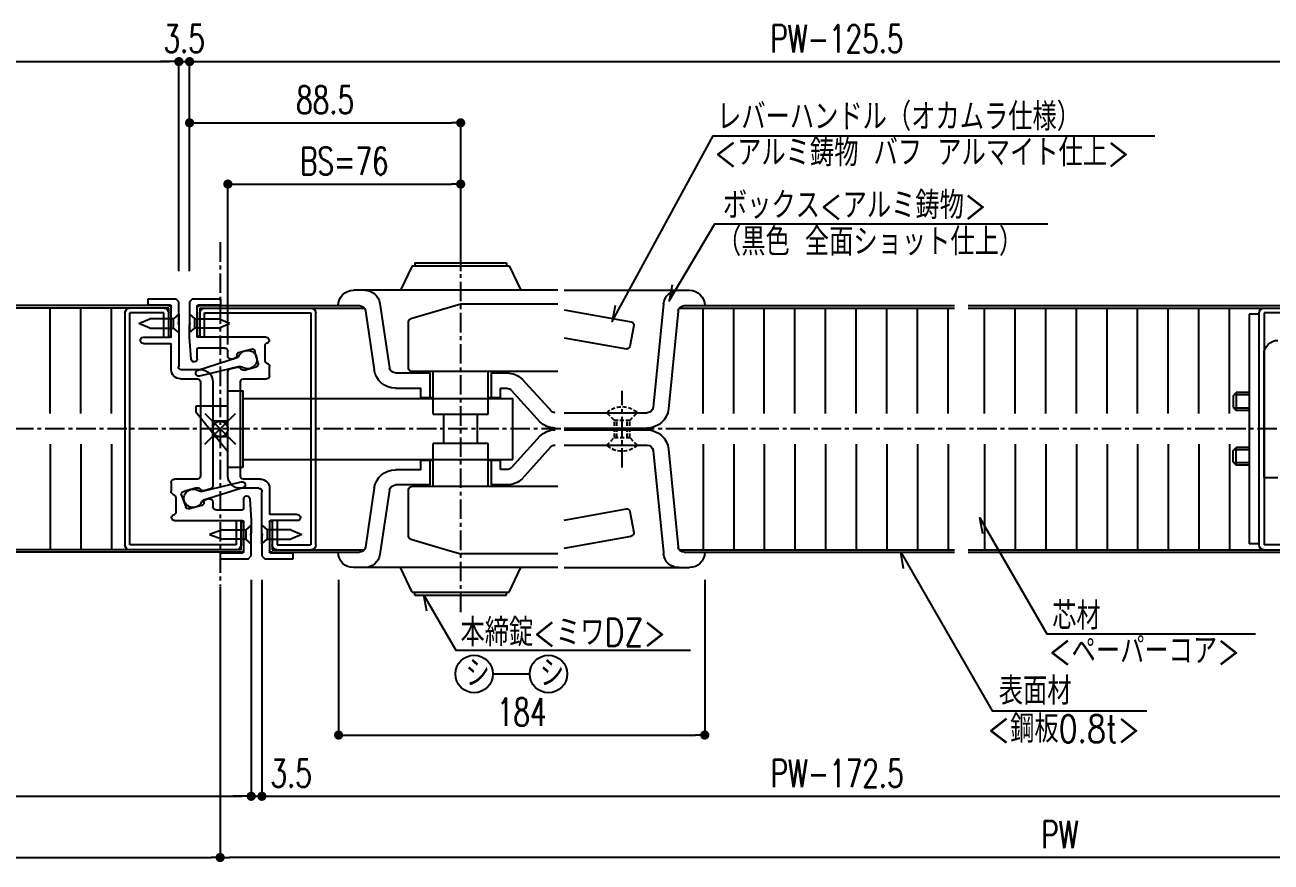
# Model space of a CAD drawing. Extents: x -275225 to 47266, y -41063 to 95295.
# Drawn here: x -226203.2 to -225796.4, y -23281.6 to -23008.1 of the extents above; entities that cross this region are included whole.
import ezdxf

# ---------------------------------------------------------------- set-up
doc = ezdxf.new("R2010")
doc.units = 0
doc.header["$LTSCALE"] = 0.2
doc.header["$PDMODE"] = 99
doc.header["$PDSIZE"] = 5
doc.linetypes.add('CENTER', pattern=[50.8, 31.75, -6.35, 6.35, -6.35])
doc.linetypes.add('HIDDEN', pattern=[9.525, 6.35, -3.175])
for name, color, linetype in [('_P18_製品', 4, 'Continuous'), ('_基準', 1, 'CENTER'), ('_文字', 3, 'Continuous'), ('_製品寸法', 9, 'Continuous'), ('OKAMURA-HIDDEN', 6, 'HIDDEN')]:
    doc.layers.add(name, color=color, linetype=linetype)
doc.layers.add('_ポイント', color=1, linetype='Continuous', plot=False)
doc.styles.add('OKAMURA', font='SIMPLEX.shx', dxfattribs={"width": 0.7, "bigfont": 'BIGFONT.shx'})
doc.dimstyles.new('OKAMURA-003', dxfattribs={"dimscale": 3, "dimtxt": 3, "dimasz": 1, "dimexe": 0, "dimexo": 3, "dimgap": 1, "dimtad": 1, "dimdec": 3, "dimdsep": 46, "dimtxsty": 'OKAMURA', "dimblk1": 'DOT', "dimblk2": 'DOT', "dimsah": 1, "dimcen": 0, "dimclrd": 9, "dimclre": 9, "dimclrt": 3, "dimadec": 0, "dimazin": 0, "dimtfac": 1, "dimtdec": 3, "dimtix": 1, "dimtmove": 2, "dimatfit": 3, "dimldrblk": 'NONE', "dimfxl": 0, "dimtolj": 1, "dimarcsym": 0})

# ---------------------------------------------------------------- blocks, each defined once
blk = doc.blocks.new('_DOT')
at = {"color": 0, "linetype": 'ByBlock'}
blk.add_line((-0.5, 0), (-1, 0), dxfattribs=at)
at = {"color": 0, "linetype": 'ByBlock', "const_width": 0.5}
blk.add_lwpolyline([(-0.25, 0, 1), (0.25, 0, 1)], format="xyb", close=True, dxfattribs=at)
blk = doc.blocks.new('*D1068')
at = {"layer": '_製品寸法', "color": 9, "lineweight": -2, "transparency": 16777216}
for p, q in [((-937.21, -49.3), (-937.21, -120)), ((-537.98, -49.3), (-537.98, -120)), ((-934.21, -120), (-540.98, -120))]:
    blk.add_line(p, q, dxfattribs=at)
at = {"layer": 'Defpoints', "color": 0, "transparency": 16777216}
for p in [(-937.21, -40.3), (-537.98, -40.3), (-537.98, -120)]:
    blk.add_point(p, dxfattribs=at)
at = {"layer": '_製品寸法', "color": 9, "lineweight": -2, "transparency": 16777216, "xscale": 3, "yscale": 3, "zscale": 3, "rotation": 180}
blk.add_blockref('_DOT', (-937.21, -120), dxfattribs=at)
at = {"layer": '_製品寸法', "color": 9, "lineweight": -2, "transparency": 16777216, "xscale": 3, "yscale": 3, "zscale": 3}
blk.add_blockref('_DOT', (-537.98, -120), dxfattribs=at)
at = {"layer": '_製品寸法', "color": 3, "transparency": 16777216, "insert": (-737.6, -112.5), "char_height": 9, "attachment_point": 5, "style": 'OKAMURA'}
blk.add_mtext('\\A1;PW-149', dxfattribs=at)
blk = doc.blocks.new('_None')
blk = doc.blocks.new('*D1071')
at = {"layer": '_製品寸法', "color": 9, "lineweight": -2, "transparency": 16777216}
for p, q in [((-960.71, 61.06), (-960.71, 120)), ((-957.71, 120), (-564.6, 120)), ((-561.6, 61.06), (-561.6, 120))]:
    blk.add_line(p, q, dxfattribs=at)
at = {"layer": 'Defpoints', "color": 0, "transparency": 16777216}
for p in [(-561.6, 120), (-960.71, 52.06), (-561.6, 52.06)]:
    blk.add_point(p, dxfattribs=at)
at = {"layer": '_製品寸法', "color": 9, "lineweight": -2, "transparency": 16777216, "xscale": 3, "yscale": 3, "zscale": 3, "rotation": 180}
blk.add_blockref('_DOT', (-960.71, 120), dxfattribs=at)
at = {"layer": '_製品寸法', "color": 9, "lineweight": -2, "transparency": 16777216, "xscale": 3, "yscale": 3, "zscale": 3}
blk.add_blockref('_DOT', (-561.6, 120), dxfattribs=at)
at = {"layer": '_製品寸法', "color": 3, "transparency": 16777216, "insert": (-761.16, 127.5), "char_height": 9, "attachment_point": 5, "style": 'OKAMURA'}
blk.add_mtext('\\A1;PW-149', dxfattribs=at)
blk = doc.blocks.new('*D1076')
at = {"layer": '_製品寸法', "color": 9, "lineweight": -2, "transparency": 16777216}
for p, q in [((-1096.21, -51.5), (-1096.21, -140)), ((-548.1, -51.5), (-548.1, -140)), ((-1093.21, -140), (-551.1, -140))]:
    blk.add_line(p, q, dxfattribs=at)
at = {"layer": 'Defpoints', "color": 0, "transparency": 16777216}
for p in [(-1096.21, -42.5), (-548.1, -42.5), (-548.1, -140)]:
    blk.add_point(p, dxfattribs=at)
at = {"layer": '_製品寸法', "color": 9, "lineweight": -2, "transparency": 16777216, "xscale": 3, "yscale": 3, "zscale": 3, "rotation": 180}
blk.add_blockref('_DOT', (-1096.21, -140), dxfattribs=at)
at = {"layer": '_製品寸法', "color": 9, "lineweight": -2, "transparency": 16777216, "xscale": 3, "yscale": 3, "zscale": 3}
blk.add_blockref('_DOT', (-548.1, -140), dxfattribs=at)
at = {"layer": '_製品寸法', "color": 3, "transparency": 16777216, "insert": (-822.16, -132.5), "char_height": 9, "attachment_point": 5, "style": 'OKAMURA'}
blk.add_mtext('\\A1;PW', dxfattribs=at)
blk = doc.blocks.new('*D1081')
at = {"layer": '_製品寸法', "color": 9, "lineweight": -2, "transparency": 16777216}
for p, q in [((-509.45, -49.3), (-509.45, -100)), ((-389.93, -49.3), (-389.93, -100)), ((-506.45, -100), (-392.93, -100))]:
    blk.add_line(p, q, dxfattribs=at)
at = {"layer": 'Defpoints', "color": 0, "transparency": 16777216}
for p in [(-509.45, -40.3), (-389.93, -40.3), (-389.93, -100)]:
    blk.add_point(p, dxfattribs=at)
at = {"layer": '_製品寸法', "color": 9, "lineweight": -2, "transparency": 16777216, "xscale": 3, "yscale": 3, "zscale": 3, "rotation": 180}
blk.add_blockref('_DOT', (-509.45, -100), dxfattribs=at)
at = {"layer": '_製品寸法', "color": 9, "lineweight": -2, "transparency": 16777216, "xscale": 3, "yscale": 3, "zscale": 3}
blk.add_blockref('_DOT', (-389.93, -100), dxfattribs=at)
at = {"layer": '_製品寸法', "color": 3, "transparency": 16777216, "insert": (-449.69, -92.5), "char_height": 9, "attachment_point": 5, "style": 'OKAMURA'}
blk.add_mtext('\\A1;184  ', dxfattribs=at)
blk = doc.blocks.new('*D1082')
at = {"layer": '_製品寸法', "color": 9, "lineweight": -2, "transparency": 16777216}
for p, q in [((-564.6, 120), (-567.6, 120)), ((-561.6, 51.5), (-561.6, 120)), ((-561.6, 120), (-558.1, 120)), ((-558.1, 51.5), (-558.1, 120)), ((-555.1, 120), (-552.1, 120))]:
    blk.add_line(p, q, dxfattribs=at)
at = {"layer": 'Defpoints', "color": 0, "transparency": 16777216}
for p in [(-558.1, 120), (-561.6, 42.5), (-558.1, 42.5)]:
    blk.add_point(p, dxfattribs=at)
at = {"layer": '_製品寸法', "color": 9, "lineweight": -2, "transparency": 16777216, "xscale": 3, "yscale": 3, "zscale": 3}
blk.add_blockref('_DOT', (-561.6, 120), dxfattribs=at)
at = {"layer": '_製品寸法', "color": 9, "lineweight": -2, "transparency": 16777216, "xscale": 3, "yscale": 3, "zscale": 3, "rotation": 180}
blk.add_blockref('_DOT', (-558.1, 120), dxfattribs=at)
at = {"layer": '_製品寸法', "color": 3, "transparency": 16777216, "insert": (-559.85, 127.5), "char_height": 9, "attachment_point": 5, "style": 'OKAMURA'}
blk.add_mtext('\\A1;3.5', dxfattribs=at)
blk = doc.blocks.new('*D1083')
at = {"layer": '_製品寸法', "color": 9, "lineweight": -2, "transparency": 16777216}
for p, q in [((-558.1, 61.06), (-558.1, 120)), ((-555.1, 120), (-138.5, 120)), ((-135.5, 61.06), (-135.5, 120))]:
    blk.add_line(p, q, dxfattribs=at)
at = {"layer": 'Defpoints', "color": 0, "transparency": 16777216}
for p in [(-135.5, 120), (-558.1, 52.06), (-135.5, 52.06)]:
    blk.add_point(p, dxfattribs=at)
at = {"layer": '_製品寸法', "color": 9, "lineweight": -2, "transparency": 16777216, "xscale": 3, "yscale": 3, "zscale": 3, "rotation": 180}
blk.add_blockref('_DOT', (-558.1, 120), dxfattribs=at)
at = {"layer": '_製品寸法', "color": 9, "lineweight": -2, "transparency": 16777216, "xscale": 3, "yscale": 3, "zscale": 3}
blk.add_blockref('_DOT', (-135.5, 120), dxfattribs=at)
at = {"layer": '_製品寸法', "color": 3, "transparency": 16777216, "insert": (-346.8, 127.5), "char_height": 9, "attachment_point": 5, "style": 'OKAMURA'}
blk.add_mtext('\\A1;PW-125.5', dxfattribs=at)
blk = doc.blocks.new('*D1084')
at = {"layer": '_製品寸法', "color": 9, "lineweight": -2, "transparency": 16777216}
for p, q in [((-537.98, -49.3), (-537.98, -120)), ((-534.48, -49.3), (-534.48, -120)), ((-540.98, -120), (-543.98, -120)), ((-537.98, -120), (-534.48, -120)), ((-531.48, -120), (-528.48, -120))]:
    blk.add_line(p, q, dxfattribs=at)
at = {"layer": 'Defpoints', "color": 0, "transparency": 16777216}
for p in [(-537.98, -40.3), (-534.48, -40.3), (-534.48, -120)]:
    blk.add_point(p, dxfattribs=at)
at = {"layer": '_製品寸法', "color": 9, "lineweight": -2, "transparency": 16777216, "xscale": 3, "yscale": 3, "zscale": 3}
blk.add_blockref('_DOT', (-537.98, -120), dxfattribs=at)
at = {"layer": '_製品寸法', "color": 9, "lineweight": -2, "transparency": 16777216, "xscale": 3, "yscale": 3, "zscale": 3, "rotation": 180}
blk.add_blockref('_DOT', (-534.48, -120), dxfattribs=at)
at = {"layer": '_製品寸法', "color": 3, "transparency": 16777216, "insert": (-524.93, -112.5), "char_height": 9, "attachment_point": 5, "style": 'OKAMURA'}
blk.add_mtext('\\A1;3.5', dxfattribs=at)
blk = doc.blocks.new('*D1085')
at = {"layer": '_製品寸法', "color": 9, "lineweight": -2, "transparency": 16777216}
for p, q in [((-534.48, -49.3), (-534.48, -120)), ((-159, -49.3), (-159, -120)), ((-531.48, -120), (-162, -120))]:
    blk.add_line(p, q, dxfattribs=at)
at = {"layer": 'Defpoints', "color": 0, "transparency": 16777216}
for p in [(-534.48, -40.3), (-159, -40.3), (-159, -120)]:
    blk.add_point(p, dxfattribs=at)
at = {"layer": '_製品寸法', "color": 9, "lineweight": -2, "transparency": 16777216, "xscale": 3, "yscale": 3, "zscale": 3, "rotation": 180}
blk.add_blockref('_DOT', (-534.48, -120), dxfattribs=at)
at = {"layer": '_製品寸法', "color": 9, "lineweight": -2, "transparency": 16777216, "xscale": 3, "yscale": 3, "zscale": 3}
blk.add_blockref('_DOT', (-159, -120), dxfattribs=at)
at = {"layer": '_製品寸法', "color": 3, "transparency": 16777216, "insert": (-346.74, -112.5), "char_height": 9, "attachment_point": 5, "style": 'OKAMURA'}
blk.add_mtext('\\A1;PW-172.5', dxfattribs=at)
blk = doc.blocks.new('*D1086')
at = {"layer": '_製品寸法', "color": 9, "lineweight": -2, "transparency": 16777216}
for p, q in [((-558.1, 51.5), (-558.1, 100)), ((-555.1, 100), (-472.6, 100)), ((-469.6, 51.5), (-469.6, 100))]:
    blk.add_line(p, q, dxfattribs=at)
at = {"layer": 'Defpoints', "color": 0, "transparency": 16777216}
for p in [(-469.6, 100), (-558.1, 42.5), (-469.6, 42.5)]:
    blk.add_point(p, dxfattribs=at)
at = {"layer": '_製品寸法', "color": 9, "lineweight": -2, "transparency": 16777216, "xscale": 3, "yscale": 3, "zscale": 3, "rotation": 180}
blk.add_blockref('_DOT', (-558.1, 100), dxfattribs=at)
at = {"layer": '_製品寸法', "color": 9, "lineweight": -2, "transparency": 16777216, "xscale": 3, "yscale": 3, "zscale": 3}
blk.add_blockref('_DOT', (-469.6, 100), dxfattribs=at)
at = {"layer": '_製品寸法', "color": 3, "transparency": 16777216, "insert": (-513.85, 107.5), "char_height": 9, "attachment_point": 5, "style": 'OKAMURA'}
blk.add_mtext('\\A1;88.5', dxfattribs=at)
blk = doc.blocks.new('*D1087')
at = {"layer": '_製品寸法', "color": 9, "lineweight": -2, "transparency": 16777216}
for p, q in [((-545.6, 27.63), (-545.6, 80)), ((-542.6, 80), (-472.6, 80)), ((-469.6, 61.05), (-469.6, 80))]:
    blk.add_line(p, q, dxfattribs=at)
at = {"layer": 'Defpoints', "color": 0, "transparency": 16777216}
for p in [(-469.6, 80), (-469.6, 52.05), (-545.6, 18.63)]:
    blk.add_point(p, dxfattribs=at)
at = {"layer": '_製品寸法', "color": 9, "lineweight": -2, "transparency": 16777216, "xscale": 3, "yscale": 3, "zscale": 3, "rotation": 180}
blk.add_blockref('_DOT', (-545.6, 80), dxfattribs=at)
at = {"layer": '_製品寸法', "color": 9, "lineweight": -2, "transparency": 16777216, "xscale": 3, "yscale": 3, "zscale": 3}
blk.add_blockref('_DOT', (-469.6, 80), dxfattribs=at)
at = {"layer": '_製品寸法', "color": 3, "transparency": 16777216, "insert": (-507.6, 87.5), "char_height": 9, "attachment_point": 5, "style": 'OKAMURA'}
blk.add_mtext('\\A1;BS=76', dxfattribs=at)
blk = doc.blocks.new('*D1088')
at = {"layer": '_製品寸法', "color": 9, "lineweight": -2, "transparency": 16777216}
for p, q in [((0, -50.49), (0, -140)), ((-548.1, -69.99), (-548.1, -140)), ((-3, -140), (-545.1, -140))]:
    blk.add_line(p, q, dxfattribs=at)
at = {"layer": 'Defpoints', "color": 0, "transparency": 16777216}
for p in [(0, -41.49), (-548.1, -60.99), (-548.1, -140)]:
    blk.add_point(p, dxfattribs=at)
at = {"layer": '_製品寸法', "color": 9, "lineweight": -2, "transparency": 16777216, "xscale": 3, "yscale": 3, "zscale": 3, "rotation": 180}
blk.add_blockref('_DOT', (-548.1, -140), dxfattribs=at)
at = {"layer": '_製品寸法', "color": 9, "lineweight": -2, "transparency": 16777216, "xscale": 3, "yscale": 3, "zscale": 3}
blk.add_blockref('_DOT', (0, -140), dxfattribs=at)
at = {"layer": '_製品寸法', "color": 3, "transparency": 16777216, "insert": (-274.05, -132.5), "char_height": 9, "attachment_point": 5, "style": 'OKAMURA'}
blk.add_mtext('\\A1;PW', dxfattribs=at)
blk = doc.blocks.new('P18 wse2')
at = {"layer": '_P18_製品'}
for p, q in [((-82790.02, -9741.56), (-82793.79, -9749.56)), ((-82790.02, -9741.56), (-82758.27, -9741.56)), ((-82789.14, -9740.56), (-82759.14, -9740.56)), ((-82789.14, -9740.56), (-82789.14, -9741.56)), ((-82759.14, -9740.56), (-82759.14, -9741.56)), ((-82758.27, -9741.56), (-82754.5, -9749.56)), ((-82742.46, -9749.56), (-82809.14, -9749.56)), ((-82740.37, -9749.56), (-82702.95, -9749.56)), ((-82702.96, -9749.56), (-82699.48, -9749.56)), ((-82839.03, -9753.37), (-82838.02, -9752.36)), ((-82839.03, -9760.09), (-82839.03, -9753.37)), ((-82828.98, -9752.36), (-82838.02, -9752.36)), ((-82836.21, -9754.37), (-82828.98, -9754.37)), ((-82828.98, -9754.37), (-82828.98, -9752.36)), ((-82800.4, -9754.56), (-82800.51, -9753.83)), ((-82777.54, -9755.07), (-82774.14, -9754.07)), ((-82742.46, -9754.07), (-82774.14, -9754.07)), ((-82707.99, -9754.56), (-82707.94, -9754.05)), ((-82839.03, -9757.38), (-82839.03, -9763.41)), ((-82836.51, -9764.61), (-82836.51, -9754.66)), ((-82836.51, -9764.61), (-82836.51, -9755.37)), ((-82835.71, -9754.56), (-82814.15, -9754.56)), ((-82835.71, -9764.61), (-82835.71, -9755.37)), ((-82835.71, -9755.37), (-82805.58, -9755.37)), ((-82835.71, -9764.92), (-82835.71, -9756.98)), ((-82834.1, -9764.92), (-82834.1, -9756.98)), ((-82834.1, -9756.98), (-82823.05, -9756.98)), ((-82823.05, -9832.75), (-82823.05, -9756.98)), ((-82821.44, -9756.98), (-82821.44, -9832.75)), ((-82814.15, -9754.56), (-82807.18, -9754.56)), ((-82802.34, -9775.59), (-82805.21, -9756.27)), ((-82797.4, -9774.86), (-82800.4, -9754.56)), ((-82790.43, -9758.85), (-82777.54, -9755.07)), ((-82740.37, -9755.9), (-82718.46, -9759.89)), ((-82711.29, -9787.77), (-82707.99, -9754.56)), ((-82706.32, -9788.28), (-82703.15, -9756.36)), ((-82702.76, -9755.37), (-82612.97, -9755.37)), ((-82701.16, -9754.56), (-82694.48, -9754.56)), ((-82694.48, -9754.56), (-82612.97, -9754.56)), ((-82608.47, -9754.57), (-82466.86, -9754.57)), ((-82608.47, -9755.37), (-82466.86, -9755.37)), ((-82516.74, -9832.35), (-82516.74, -9757.38)), ((-82513.52, -9757.38), (-82516.74, -9757.38)), ((-82513.52, -9756.98), (-82513.52, -9832.75)), ((-82511.91, -9832.75), (-82511.91, -9756.98)), ((-82468.47, -9756.98), (-82511.91, -9756.98)), ((-82839.03, -9760.09), (-82838.73, -9760.39)), ((-82839.03, -9760.7), (-82838.73, -9760.39)), ((-82839.03, -9760.7), (-82839.03, -9774.46)), ((-82791.14, -9759.81), (-82791.14, -9775.07)), ((-82718.91, -9767.94), (-82717.66, -9761.05)), ((-82835.71, -9764.61), (-82836.51, -9764.61)), ((-82827.47, -9764.92), (-82836.21, -9764.92)), ((-82740.37, -9765.05), (-82720.07, -9768.74)), ((-82836.51, -9775.47), (-82836.51, -9767.23)), ((-82827.47, -9766.93), (-82836.21, -9766.93)), ((-82840.03, -9775.47), (-82846.06, -9775.47)), ((-82839.53, -9778.48), (-82845.06, -9778.48)), ((-82823.05, -9818.78), (-82823.05, -9778.78)), ((-82784.14, -9776.57), (-82795.42, -9776.57)), ((-82742.46, -9776.07), (-82790.14, -9776.07)), ((-82785.64, -9776.07), (-82785.64, -9776.57)), ((-82784.14, -9776.57), (-82784.14, -9784.56)), ((-82783.14, -9776.07), (-82783.14, -9790.07)), ((-82765.14, -9776.07), (-82765.14, -9790.07)), ((-82764.14, -9776.57), (-82764.14, -9784.56)), ((-82759.04, -9776.57), (-82764.14, -9776.57)), ((-82762.64, -9776.07), (-82762.64, -9776.57)), ((-82754.09, -9778.62), (-82744.72, -9788.99)), ((-82511.91, -9818.78), (-82511.91, -9778.78)), ((-82850.14, -9779.49), (-82850.14, -9794.56)), ((-82850.14, -9782.37), (-82850.14, -9807.36)), ((-82850.14, -9782.37), (-82845.14, -9782.37)), ((-82846.06, -9779.49), (-82846.06, -9810.24)), ((-82845.14, -9782.37), (-82845.14, -9807.36)), ((-82787.14, -9781.56), (-82795.42, -9781.56)), ((-82787.14, -9781.56), (-82787.14, -9784.56)), ((-82761.14, -9781.57), (-82761.14, -9784.56)), ((-82759.04, -9781.57), (-82761.14, -9781.57)), ((-82748.26, -9792.51), (-82757.63, -9782.15)), ((-82511.91, -9778.98), (-82511.91, -9819.29)), ((-82511.91, -9778.98), (-82507.39, -9778.98)), ((-82850.14, -9783.57), (-82850.14, -9794.27)), ((-82845.14, -9784.87), (-82757.14, -9784.87)), ((-82783.14, -9784.56), (-82787.14, -9784.56)), ((-82761.14, -9784.56), (-82765.14, -9784.56)), ((-82757.14, -9784.87), (-82757.14, -9804.86)), ((-82850.14, -9787.37), (-82860.63, -9800.36)), ((-82765.14, -9790.07), (-82783.14, -9790.07)), ((-82779.64, -9790.37), (-82779.64, -9799.36)), ((-82768.64, -9790.37), (-82768.64, -9799.36)), ((-82740.37, -9789.56), (-82713.28, -9789.56)), ((-82850.14, -9794.56), (-82849.84, -9794.86)), ((-82850.14, -9795.17), (-82849.84, -9794.86)), ((-82740.37, -9794.56), (-82713.28, -9794.56)), ((-82850.14, -9795.17), (-82850.14, -9813.49)), ((-82757.63, -9807.58), (-82748.26, -9797.21)), ((-82740.37, -9795.16), (-82713.28, -9795.16)), ((-82860.63, -9802.36), (-82860.63, -9800.36)), ((-82850.14, -9802.36), (-82860.63, -9802.36)), ((-82783.14, -9799.66), (-82783.14, -9813.66)), ((-82783.14, -9799.66), (-82765.14, -9799.66)), ((-82765.14, -9799.66), (-82765.14, -9813.66)), ((-82744.2, -9800.37), (-82754.09, -9811.11)), ((-82740.37, -9800.16), (-82713.28, -9800.16)), ((-82707.94, -9835.67), (-82711.29, -9801.96)), ((-82703.15, -9833.37), (-82706.32, -9801.45)), ((-82845.14, -9804.86), (-82757.14, -9804.86)), ((-82787.14, -9805.16), (-82787.14, -9808.16)), ((-82787.14, -9805.16), (-82783.14, -9805.16)), ((-82784.14, -9805.16), (-82784.14, -9813.16)), ((-82765.14, -9805.16), (-82761.14, -9805.16)), ((-82764.14, -9805.16), (-82764.14, -9813.16)), ((-82761.14, -9805.16), (-82761.14, -9808.16)), ((-82850.14, -9807.36), (-82845.14, -9807.36)), ((-82845.06, -9811.25), (-82837.52, -9811.25)), ((-82795.42, -9808.16), (-82787.14, -9808.16)), ((-82761.14, -9808.16), (-82759.04, -9808.16)), ((-82859.92, -9814.09), (-82847.08, -9818.17)), ((-82859.92, -9814.09), (-82847.08, -9818.17)), ((-82846.31, -9815.29), (-82859.4, -9812.15)), ((-82846.31, -9815.29), (-82859.4, -9812.15)), ((-82849.4, -9814.46), (-82847.14, -9815.05)), ((-82844.87, -9814.1), (-82840.96, -9815.15)), ((-82836.51, -9812.25), (-82836.51, -9815.27)), ((-82805.21, -9833.46), (-82802.34, -9814.14)), ((-82800.51, -9835.9), (-82797.4, -9814.87)), ((-82795.42, -9813.16), (-82784.14, -9813.16)), ((-82791.14, -9814.66), (-82791.14, -9829.92)), ((-82742.46, -9813.66), (-82790.14, -9813.66)), ((-82785.64, -9813.16), (-82785.64, -9813.66)), ((-82764.14, -9813.16), (-82759.04, -9813.16)), ((-82762.64, -9813.16), (-82762.64, -9813.66)), ((-82862.15, -9817.71), (-82862.64, -9824.81)), ((-82860.13, -9817.78), (-82860.13, -9820.99)), ((-82850.14, -9818.69), (-82850.14, -9820.29)), ((-82848.82, -9817.72), (-82847.8, -9817.99)), ((-82840.25, -9816.38), (-82841.29, -9820.26)), ((-82838.02, -9817.28), (-82838.02, -9821.8)), ((-82837.05, -9816.15), (-82837.49, -9816.39)), ((-82851.15, -9821.3), (-82859.83, -9821.3)), ((-82846.55, -9819.89), (-82842.52, -9820.97)), ((-82740.37, -9824.68), (-82720.07, -9820.99)), ((-82717.66, -9828.68), (-82718.91, -9821.79)), ((-82862.64, -9824.81), (-82862.64, -9829.03)), ((-82862.64, -9832.35), (-82862.64, -9826.32)), ((-82860.13, -9825.11), (-82860.13, -9835.06)), ((-82860.13, -9825.11), (-82860.13, -9834.36)), ((-82859.33, -9825.11), (-82860.13, -9825.11)), ((-82837.65, -9824.81), (-82859.83, -9824.81)), ((-82859.33, -9824.81), (-82859.33, -9832.75)), ((-82859.33, -9834.36), (-82859.33, -9825.11)), ((-82857.72, -9824.81), (-82857.72, -9832.75)), ((-82862.64, -9829.03), (-82862.34, -9829.34)), ((-82862.64, -9829.64), (-82862.34, -9829.34)), ((-82862.64, -9836.36), (-82862.64, -9829.64)), ((-82774.14, -9835.66), (-82790.43, -9830.87)), ((-82740.37, -9833.82), (-82718.46, -9829.84)), ((-82852.59, -9835.35), (-82859.83, -9835.35)), ((-82859.33, -9834.36), (-82805.58, -9834.36)), ((-82859.33, -9835.16), (-82814.15, -9835.16)), ((-82857.72, -9832.75), (-82823.05, -9832.75)), ((-82852.59, -9837.36), (-82852.59, -9835.35)), ((-82814.15, -9835.16), (-82807.18, -9835.16)), ((-82742.46, -9835.66), (-82774.14, -9835.66)), ((-82702.76, -9834.36), (-82612.97, -9834.36)), ((-82701.16, -9835.16), (-82694.48, -9835.16)), ((-82694.48, -9835.16), (-82612.97, -9835.16)), ((-82608.47, -9834.36), (-82443.36, -9834.36)), ((-82608.47, -9835.17), (-82443.36, -9835.17)), ((-82513.52, -9832.35), (-82516.74, -9832.35)), ((-82444.97, -9832.75), (-82511.91, -9832.75)), ((-82861.64, -9837.36), (-82862.64, -9836.36)), ((-82861.64, -9837.36), (-82852.59, -9837.36)), ((-82742.46, -9840.16), (-82809.14, -9840.16)), ((-82790.02, -9848.16), (-82793.79, -9840.16)), ((-82758.27, -9848.16), (-82754.5, -9840.16)), ((-82740.37, -9840.16), (-82702.99, -9840.16)), ((-82702.96, -9840.16), (-82699.48, -9840.16)), ((-82790.02, -9848.16), (-82758.27, -9848.16)), ((-82789.14, -9849.16), (-82789.14, -9848.16)), ((-82789.14, -9849.16), (-82759.14, -9849.16)), ((-82759.14, -9849.16), (-82759.14, -9848.16))]:
    blk.add_line(p, q, dxfattribs=at)
at = {"layer": '_P18_製品', "color": 6}
for p, q in [((-82839.03, -9757.38), (-82837.27, -9758.89)), ((-82695.03, -9789.84), (-82695.03, -9755.37)), ((-82685.03, -9789.84), (-82685.03, -9755.37)), ((-82675.03, -9789.84), (-82675.03, -9755.37)), ((-82665.03, -9789.84), (-82665.03, -9755.37)), ((-82655.03, -9789.84), (-82655.03, -9755.37)), ((-82645.03, -9789.84), (-82645.03, -9755.37)), ((-82635.03, -9789.84), (-82635.03, -9755.37)), ((-82625.03, -9789.84), (-82625.03, -9755.37)), ((-82615.03, -9789.84), (-82615.03, -9755.37)), ((-82603.17, -9789.84), (-82603.17, -9755.37)), ((-82593.17, -9789.84), (-82593.17, -9755.37)), ((-82583.17, -9789.84), (-82583.17, -9755.37)), ((-82573.17, -9789.84), (-82573.17, -9755.37)), ((-82563.17, -9789.84), (-82563.17, -9755.37)), ((-82553.17, -9789.84), (-82553.17, -9755.37)), ((-82543.17, -9789.84), (-82543.17, -9755.37)), ((-82533.17, -9789.84), (-82533.17, -9755.37)), ((-82523.17, -9789.84), (-82523.17, -9755.37)), ((-82839.03, -9763.41), (-82837.27, -9761.9)), ((-82837.27, -9758.89), (-82829.6, -9758.89)), ((-82837.27, -9761.9), (-82837.27, -9758.89)), ((-82829.6, -9761.9), (-82837.27, -9761.9)), ((-82825.96, -9760.39), (-82829.6, -9758.89)), ((-82829.6, -9761.9), (-82825.96, -9760.39)), ((-82521.96, -9784.01), (-82520.96, -9783)), ((-82521.96, -9784.01), (-82521.96, -9787.83)), ((-82516.74, -9783.76), (-82521.71, -9783.76)), ((-82520.96, -9783), (-82520.96, -9788.84)), ((-82516.74, -9783), (-82520.96, -9783)), ((-82521.96, -9787.83), (-82520.96, -9788.84)), ((-82516.74, -9788.08), (-82521.71, -9788.08)), ((-82516.74, -9788.84), (-82520.96, -9788.84)), ((-82695.03, -9799.89), (-82695.03, -9834.36)), ((-82685.03, -9799.89), (-82685.03, -9834.36)), ((-82675.03, -9799.89), (-82675.03, -9834.36)), ((-82665.03, -9799.89), (-82665.03, -9834.36)), ((-82655.03, -9799.89), (-82655.03, -9834.36)), ((-82645.03, -9799.89), (-82645.03, -9834.36)), ((-82635.03, -9799.89), (-82635.03, -9834.36)), ((-82625.03, -9799.89), (-82625.03, -9834.36)), ((-82615.03, -9799.89), (-82615.03, -9834.36)), ((-82603.17, -9799.89), (-82603.17, -9834.36)), ((-82593.17, -9799.89), (-82593.17, -9834.36)), ((-82583.17, -9799.89), (-82583.17, -9834.36)), ((-82573.17, -9799.89), (-82573.17, -9834.36)), ((-82563.17, -9799.89), (-82563.17, -9834.36)), ((-82553.17, -9799.89), (-82553.17, -9834.36)), ((-82543.17, -9799.89), (-82543.17, -9834.36)), ((-82533.17, -9799.89), (-82533.17, -9834.36)), ((-82523.17, -9799.89), (-82523.17, -9834.36)), ((-82521.96, -9801.9), (-82520.96, -9800.89)), ((-82521.96, -9805.72), (-82521.96, -9801.9)), ((-82516.74, -9801.65), (-82521.71, -9801.65)), ((-82520.96, -9806.73), (-82520.96, -9800.89)), ((-82516.74, -9800.89), (-82520.96, -9800.89)), ((-82521.96, -9805.72), (-82520.96, -9806.73)), ((-82516.74, -9805.97), (-82521.71, -9805.97)), ((-82516.74, -9806.73), (-82520.96, -9806.73)), ((-82862.64, -9826.32), (-82860.88, -9827.83)), ((-82862.64, -9832.35), (-82860.88, -9830.84)), ((-82860.88, -9827.83), (-82860.88, -9830.84)), ((-82853.22, -9827.83), (-82860.88, -9827.83)), ((-82860.88, -9830.84), (-82853.22, -9830.84)), ((-82853.22, -9827.83), (-82849.58, -9829.34)), ((-82849.58, -9829.34), (-82853.22, -9830.84))]:
    blk.add_line(p, q, dxfattribs=at)
at = {"layer": '_P18_製品'}
for centre, radius, start, end in [((-82809.14, -9754.56), 5, 90, 180), ((-82805.46, -9754.56), 5, 8.4299, 90), ((-82702.96, -9754.56), 5, 90, 174.1431), ((-82699.48, -9754.56), 5, 0, 90), ((-82836.22, -9754.67), 0.292, 88.212, 179.6829), ((-82835.71, -9755.37), 0.804, 90, 180), ((-82834.1, -9756.98), 1.61, 90, 180), ((-82823.05, -9756.98), 1.61, 0, 90), ((-82807.18, -9756.56), 2, 8.4257, 90), ((-82701.16, -9756.56), 2, 90, 174.1431), ((-82511.91, -9756.98), 1.61, 90, 180), ((-82790.14, -9759.81), 1, 106.3865, 180), ((-82718.64, -9760.87), 1, 349.6896, 79.6946), ((-82836.21, -9764.61), 0.301, 180, 270), ((-82827.47, -9765.92), 1, 0, 90), ((-82827.47, -9765.92), 1, 270, 0), ((-82836.21, -9767.23), 0.301, 90, 180), ((-82719.89, -9767.76), 1, 259.6895, 349.693), ((-82840.03, -9774.46), 1, 270, 0), ((-82846.07, -9779.54), 4.07, 89.8731, 179.25), ((-82845.06, -9779.49), 1, 90, 180), ((-82839.53, -9775.47), 3.01, 270, 0), ((-82795.42, -9774.56), 7, 188.4297, 270.0074), ((-82795.42, -9774.57), 2, 188.4217, 270), ((-82790.14, -9775.07), 1, 180, 270), ((-82759.04, -9783.57), 7, 44.9999, 90), ((-82759.04, -9783.57), 2, 44.9798, 89.9799), ((-82743.32, -9787.56), 2, 225.0003, 270), ((-82713.28, -9787.56), 2, 270, 354.1449), ((-82713.28, -9787.56), 7, 270, 354.144), ((-82743.32, -9787.56), 7, 225.0058, 270.0057), ((-82743.32, -9802.16), 7, 90, 134.9999), ((-82713.28, -9802.16), 7, 5.8548, 90), ((-82743.32, -9802.16), 2, 90, 134.9997), ((-82713.28, -9802.16), 2, 5.8563, 90), ((-82845.06, -9810.24), 1, 180, 270), ((-82837.52, -9812.25), 1, 0, 90), ((-82795.42, -9815.16), 7, 89.9926, 171.5709), ((-82759.04, -9806.16), 2, 270, 315.0009), ((-82759.04, -9806.16), 7, 270.0082, 315.0083), ((-82859.66, -9813.12), 1, 75.0018, 255.0018), ((-82859.66, -9813.12), 1, 75.0019, 255.0019), ((-82849.14, -9813.49), 1.01, 179.9891, 254.9893), ((-82846.88, -9814.08), 1, 254.9868, 330.5138), ((-82843.68, -9817.54), 3.01, 203.4066, 126.5926), ((-82843.68, -9817.54), 3.01, 203.4066, 126.5925), ((-82846.07, -9814.31), 1, 256.6458, 306.5956), ((-82846.07, -9814.31), 1, 256.6458, 306.5955), ((-82845.13, -9815.07), 1.01, 75.0151, 150.5413), ((-82841.22, -9816.12), 1.01, 344.9923, 74.9928), ((-82837.52, -9815.27), 1, 298.0756, 0), ((-82795.42, -9815.16), 2, 90, 171.5731), ((-82790.14, -9814.66), 1, 90, 180), ((-82861.14, -9817.78), 1.01, 0.0459, 176.0436), ((-82849.09, -9818.74), 1.06, 75.0628, 177.3047), ((-82848.18, -9818.93), 1.01, 359.4689, 74.9929), ((-82846.17, -9818.95), 1.01, 179.4646, 254.9893), ((-82847.37, -9819.14), 1, 23.4092, 73.3562), ((-82847.37, -9819.14), 1, 23.4092, 73.3528), ((-82837.02, -9817.28), 1, 118.0631, 180), ((-82507.39, -9819.29), 4.52, 180, 270), ((-82859.83, -9820.99), 0.301, 180, 270), ((-82851.15, -9820.29), 1, 270, 0), ((-82842.26, -9820), 1.01, 254.993, 344.9906), ((-82836.74, -9821.89), 1.29, 175.7292, 224.9623), ((-82837.65, -9823.81), 1, 0, 90), ((-82719.89, -9821.97), 1, 10.3106, 100.3123), ((-82859.83, -9825.11), 0.301, 90, 180), ((-82837.65, -9823.81), 1, 270, 0), ((-82790.14, -9829.92), 1, 180, 253.6093), ((-82718.64, -9828.86), 1, 280.3086, 10.3143), ((-82859.33, -9834.36), 0.804, 180, 270), ((-82859.84, -9835.06), 0.292, 180.3306, 271.8616), ((-82857.72, -9832.75), 1.61, 180, 270), ((-82823.05, -9832.75), 1.61, 270, 0), ((-82809.14, -9835.16), 5, 180, 270), ((-82807.18, -9833.16), 2, 270, 351.5731), ((-82702.96, -9835.16), 5, 185.8542, 270), ((-82701.16, -9833.16), 2, 185.8528, 270), ((-82699.48, -9835.16), 5, 270, 0), ((-82511.91, -9832.75), 1.61, 180, 270), ((-82805.46, -9835.16), 5, 270, 351.573)]:
    blk.add_arc(centre, radius, start, end, dxfattribs=at)
at = {"layer": '_基準'}
for p, q in [((-82774.14, -9734.97), (-82774.14, -9854.12)), ((-82852.64, -9855.86), (-82852.64, -9743.62)), ((-82721.48, -9782.29), (-82721.48, -9807.33)), ((-82304.54, -9794.86), (-82852.64, -9794.86))]:
    blk.add_line(p, q, dxfattribs=at)
at = {"layer": 'OKAMURA-HIDDEN'}
for p, q in [((-82726.48, -9789.56), (-82723.98, -9792.06)), ((-82716.48, -9789.56), (-82718.98, -9792.06)), ((-82723.98, -9792.06), (-82723.98, -9797.66)), ((-82723.98, -9792.06), (-82718.98, -9792.06)), ((-82723.18, -9792.06), (-82723.18, -9797.66)), ((-82719.78, -9792.06), (-82719.78, -9797.66)), ((-82718.98, -9792.06), (-82718.98, -9797.66)), ((-82723.98, -9797.66), (-82726.48, -9800.16)), ((-82718.98, -9797.66), (-82723.98, -9797.66)), ((-82718.98, -9797.66), (-82716.48, -9800.16))]:
    blk.add_line(p, q, dxfattribs=at)
for centre, start, end in [((-82721.48, -9794.81), 46.3972, 133.6031), ((-82721.48, -9794.91), 226.3972, 313.6042)]:
    blk.add_arc(centre, 7.25, start, end, dxfattribs=at)
blk = doc.blocks.new('P18WSE3')
at = {"layer": '_P18_製品'}
for p, q in [((557.23, 42.5), (548.18, 42.5)), ((548.18, 42.5), (548.18, 40.49)), ((557.23, 42.5), (558.23, 41.49)), ((558.23, 41.49), (558.23, 34.77)), ((554.92, 40.3), (336.65, 40.3)), ((554.92, 39.5), (336.65, 39.5)), ((517.03, -37.89), (517.03, 37.89)), ((518.64, 37.89), (518.64, -37.89)), ((553.31, 37.89), (518.64, 37.89)), ((548.18, 40.49), (555.42, 40.49)), ((553.31, 29.95), (553.31, 37.89)), ((554.92, 39.5), (554.92, 30.25)), ((554.92, 29.95), (554.92, 37.89)), ((555.72, 30.25), (555.72, 40.2)), ((555.72, 30.25), (555.72, 39.5)), ((558.23, 37.49), (558.23, 31.46)), ((558.23, 34.77), (557.93, 34.47)), ((558.23, 34.17), (557.93, 34.47)), ((558.23, 29.95), (558.23, 34.17)), ((533.24, 29.95), (555.42, 29.95)), ((554.92, 30.25), (555.72, 30.25)), ((557.74, 22.84), (558.23, 29.95)), ((533.61, 22.41), (533.61, 26.93)), ((535.32, 21.51), (536.87, 25.39)), ((542.14, 25.03), (538.11, 26.11)), ((545.73, 23.83), (545.73, 25.43)), ((546.74, 26.43), (555.42, 26.43)), ((555.72, 22.91), (555.72, 26.13)), ((518.64, 23.92), (518.64, -16.08)), ((532.1, 17.39), (532.1, 20.4)), ((532.64, 21.29), (533.08, 21.52)), ((541.89, 20.42), (554.99, 17.28)), ((541.9, 20.42), (554.99, 17.28)), ((555.51, 19.22), (542.67, 23.31)), ((555.51, 19.22), (542.67, 23.31)), ((544.47, 22.86), (543.39, 23.13)), ((540.65, 16.38), (533.11, 16.38)), ((540.46, 19.23), (536.54, 20.28)), ((544.99, 19.6), (542.73, 20.19)), ((545.73, 0.3), (545.73, 18.63)), ((541.65, -15.38), (541.65, 15.38)), ((545.73, 0.3), (545.43, 0)), ((545.73, -0.3), (545.43, 0)), ((545.73, -15.38), (545.73, -0.3)), ((532.1, -19.4), (532.1, -27.64)), ((535.1, -19.4), (541.65, -19.4)), ((535.12, -16.38), (540.65, -16.38)), ((534.62, -34.17), (534.62, -20.4)), ((523.06, -27.94), (531.8, -27.94)), ((523.06, -29.95), (531.8, -29.95)), ((529.69, -29.95), (529.69, -37.89)), ((531.3, -29.95), (531.3, -37.89)), ((531.3, -30.25), (531.3, -39.5)), ((531.3, -30.25), (532.1, -30.25)), ((532.1, -30.25), (532.1, -40.2)), ((532.1, -30.25), (532.1, -39.5)), ((534.62, -37.49), (534.62, -31.46)), ((534.62, -34.17), (534.31, -34.47)), ((534.62, -34.77), (534.31, -34.47)), ((534.62, -34.77), (534.62, -41.49)), ((531.3, -39.5), (336.65, -39.5)), ((531.3, -40.3), (336.65, -40.3)), ((529.69, -37.89), (518.64, -37.89)), ((531.8, -40.49), (524.57, -40.49)), ((524.57, -40.49), (524.57, -42.5)), ((524.57, -42.5), (533.61, -42.5)), ((534.62, -41.49), (533.61, -42.5))]:
    blk.add_line(p, q, dxfattribs=at)
at = {"layer": '_P18_製品', "color": 6}
for p, q in [((492.58, 5.02), (492.58, 39.5)), ((502.58, 5.02), (502.58, 39.5)), ((512.58, 5.02), (512.58, 39.5)), ((558.23, 37.49), (556.47, 35.98)), ((544.65, 34.47), (548.81, 35.98)), ((548.81, 32.96), (544.65, 34.47)), ((556.47, 35.98), (548.81, 35.98)), ((548.81, 32.96), (556.47, 32.96)), ((556.47, 32.96), (556.47, 35.98)), ((558.23, 31.46), (556.47, 32.96)), ((492.58, -5.02), (492.58, -39.49)), ((502.58, -5.02), (502.58, -39.49)), ((512.58, -5.02), (512.58, -39.49)), ((534.62, -31.46), (532.86, -32.96)), ((525.19, -32.96), (521.55, -34.47)), ((521.55, -34.47), (525.19, -35.98)), ((525.19, -32.96), (532.86, -32.96)), ((532.86, -35.98), (525.19, -35.98)), ((532.86, -32.96), (532.86, -35.98)), ((534.62, -37.49), (532.86, -35.98))]:
    blk.add_line(p, q, dxfattribs=at)
at = {"layer": '_P18_製品'}
for centre, radius, start, end in [((518.64, 37.89), 1.61, 90, 180), ((553.31, 37.89), 1.61, 0, 90), ((554.92, 39.5), 0.804, 0, 90), ((555.43, 40.2), 0.292, 0.3171, 91.788), ((533.24, 28.94), 1, 90, 180), ((533.24, 28.94), 1, 180, 270), ((555.42, 30.25), 0.301, 270, 0), ((532.78, 27.2), 0.872, 342.4406, 58.3007), ((539.27, 22.67), 3.01, 23.4084, 306.5928), ((539.27, 22.67), 3.01, 23.4084, 306.5928), ((537.85, 25.13), 1.01, 74.9964, 164.9917), ((541.76, 24.09), 1.01, 359.4646, 74.9893), ((546.74, 25.43), 1, 90, 180), ((555.42, 26.13), 0.301, 0, 90), ((533.11, 20.4), 1, 118.0785, 180), ((532.61, 22.41), 1, 298.067, 0), ((536.74, 21.7), 1.43, 187.538, 262.3435), ((541.66, 19.45), 1, 76.6458, 126.592), ((541.66, 19.45), 1, 76.6458, 126.5919), ((542.96, 24.27), 1, 203.4091, 253.3561), ((542.96, 24.27), 1, 203.4037, 253.3525), ((543.77, 24.07), 1.01, 179.469, 254.9929), ((544.73, 23.83), 1, 254.9982, 0), ((556.73, 22.91), 1.01, 180.0459, 356.0472), ((533.11, 17.39), 1, 180, 270), ((540.72, 20.2), 1.01, 255.0151, 330.5413), ((540.65, 15.38), 1, 0, 90), ((542.47, 19.21), 1, 74.9868, 150.5092), ((544.73, 18.63), 1.01, 359.9934, 74.9894), ((555.25, 18.25), 1, 255.0019, 75.0019), ((555.25, 18.25), 1, 254.9982, 74.9983), ((540.65, -15.38), 1, 270, 0), ((541.66, -15.32), 4.07, 269.8731, 359.25), ((535.12, -19.4), 3.01, 90, 180), ((535.2, -20.07), 0.677, 98.5268, 209.6753), ((541.1, -18.25), 1, 75.0018, 255.0018), ((541.1, -18.25), 1, 75.0019, 255.0019), ((523.06, -28.94), 1, 90, 180), ((531.8, -27.64), 0.301, 270, 0), ((523.06, -28.94), 1, 180, 270), ((531.8, -30.25), 0.301, 0, 90), ((518.64, -37.89), 1.61, 180, 270), ((529.69, -37.89), 1.61, 270, 0), ((531.3, -39.5), 0.804, 270, 0), ((531.81, -40.2), 0.292, 268.1384, 359.6694)]:
    blk.add_arc(centre, radius, start, end, dxfattribs=at)
at = {"layer": '_ポイント'}
blk.add_point((548.12, 0), dxfattribs=at)
at = {"layer": '_基準'}
blk.add_line((548.12, 0), (0, 0), dxfattribs=at)
blk = doc.blocks.new('*U1066')
at = {"layer": '_文字'}
blk.add_line((-459.0859, -80.0504), (-447.0762, -80.0504), dxfattribs=at)
at = {"layer": '_文字', "color": 9}
for points in [[(-419.2003, 40.3152), (-420.1243, 35.0752), (-387.2359, 95.7086), (-242.9778, 95.7086)], [(-400.603, 47.1272), (-401.5269, 41.8871), (-386.6037, 67.0633), (-277.951, 67.0633)], [(-299.1966, -34.2533), (-300.1207, -29.0133), (-278.2975, -66.9842), (-210.1922, -66.9824)], [(-325.0371, -45.5433), (-325.9611, -40.3032), (-296.1621, -92.1256), (-245.6594, -92.1243)], [(-480.6857, -59.54), (-481.6096, -54.2999), (-471.2372, -72.2655), (-394.5937, -72.2655)]]:
    blk.add_lwpolyline(points, dxfattribs=at)
at = {"layer": '_文字'}
for centre in [(-465.2122, -80.0504), (-440.9499, -80.0504)]:
    blk.add_circle(centre, 6.1262, dxfattribs=at)
at = {"layer": '_P18_製品', "xscale": -1, "rotation": 180}
for name, p in [('P18WSE3', (-1096.2144, 0)), ('P18 wse2', (82304.5447, -9794.8645))]:
    blk.add_blockref(name, p, dxfattribs=at)
at = {"layer": '_文字', "style": 'OKAMURA', "width": 0.8}
for s, height, p in [('レバーハンドル（オカムラ仕様）', 8.999982, (-385.9096, 97.5018)), ('<アルミ鋳物 バフ アルマイト仕上>', 8.999982, (-386.7592, 85.792)), ('ボックス<アルミ鋳物>', 8.999982, (-384.0137, 68.5735)), ('（黒色 全面ショット仕上）', 8.999982, (-385.9508, 56.6567)), ('本締錠<ミワDZ>', 8.99998, (-469.6594, -70.971)), ('シ', 9, (-468.0375, -84.2804)), ('シ', 9, (-443.7752, -84.2804))]:
    blk.add_text(s, height=height, dxfattribs=at).set_placement(p)
for s, p in [('芯材 ', (-276.5317, -65.546)), ('<ペーパーコア> ', (-277.5985, -76.9546)), ('表面材 ', (-293.9579, -90.0876)), ('<鋼板0.8t> ', (-297.6442, -102.4609))]:
    blk.add_text(s, height=8.99998, rotation=359.998488, dxfattribs=at).set_placement(p)
at = {"layer": '_製品寸法'}
for base, p1, p2, text, picture, middle in [((-561.5991, 120), (-960.7146, 52.0576), (-561.5991, 52.0576), 'PW-149', '*D1071', (-761.1569, 127.5)), ((-135.5002, 120), (-558.099, 52.0582), (-135.5002, 52.0582), 'PW-125.5', '*D1083', (-346.7996, 127.5)), ((-469.5992, 80), (-545.5991, 18.6257), (-469.5992, 52.0548), 'BS=<>', '*D1087', (-507.5991, 87.5)), ((-537.9819, -120), (-937.2144, -40.3001), (-537.9819, -40.3001), 'PW-149', '*D1068', (-737.5982, -112.5)), ((-159, -120), (-534.4822, -40.3001), (-159, -40.3001), 'PW-172.5', '*D1085', (-346.7411, -112.5)), ((-548.0991, -140), (-1096.2144, -42.4999), (-548.0991, -42.4999), 'PW', '*D1076', (-822.1567, -132.5)), ((-548.0991, -140), (0, -41.495), (-548.0991, -60.9932), 'PW', '*D1088', (-274.0495, -132.5))]:
    dim = blk.add_linear_dim(base=base, p1=p1, p2=p2, text=text, dimstyle='OKAMURA-003', dxfattribs=at)
    dim.commit()
    dim.dimension.update_dxf_attribs({"geometry": picture, "text_midpoint": middle})
for base, p1, p2, picture, middle in [((-558.099, 120), (-561.5991, 42.4999), (-558.099, 42.4999), '*D1082', (-559.8491, 127.5)), ((-469.5992, 100), (-558.099, 42.4999), (-469.5992, 42.4999), '*D1086', (-513.8491, 107.5))]:
    dim = blk.add_linear_dim(base=base, p1=p1, p2=p2, dimstyle='OKAMURA-003', dxfattribs=at)
    dim.commit()
    dim.dimension.update_dxf_attribs({"geometry": picture, "text_midpoint": middle})
dim = blk.add_linear_dim(base=(-534.4822, -120), p1=(-537.9819, -40.3001), p2=(-534.4822, -40.3001), dimstyle='OKAMURA-003', dxfattribs=at)
dim.commit()
dim.dimension.update_dxf_attribs({"geometry": '*D1084', "text_midpoint": (-524.9256, -112.5), "dimtype": 160})
dim = blk.add_linear_dim(base=(-389.9325, -100), p1=(-509.4542, -40.3001), p2=(-389.9325, -40.3001), angle=180, text='184  ', dimstyle='OKAMURA-003', dxfattribs=at)
dim.commit()
dim.dimension.update_dxf_attribs({"geometry": '*D1081', "text_midpoint": (-449.6934, -92.5)})

msp = doc.modelspace()

# ---------------------------------------------------------------- block references
msp.add_blockref('*U1066', (-225591.34, -23140.05))

doc.saveas('drawing.dxf')
